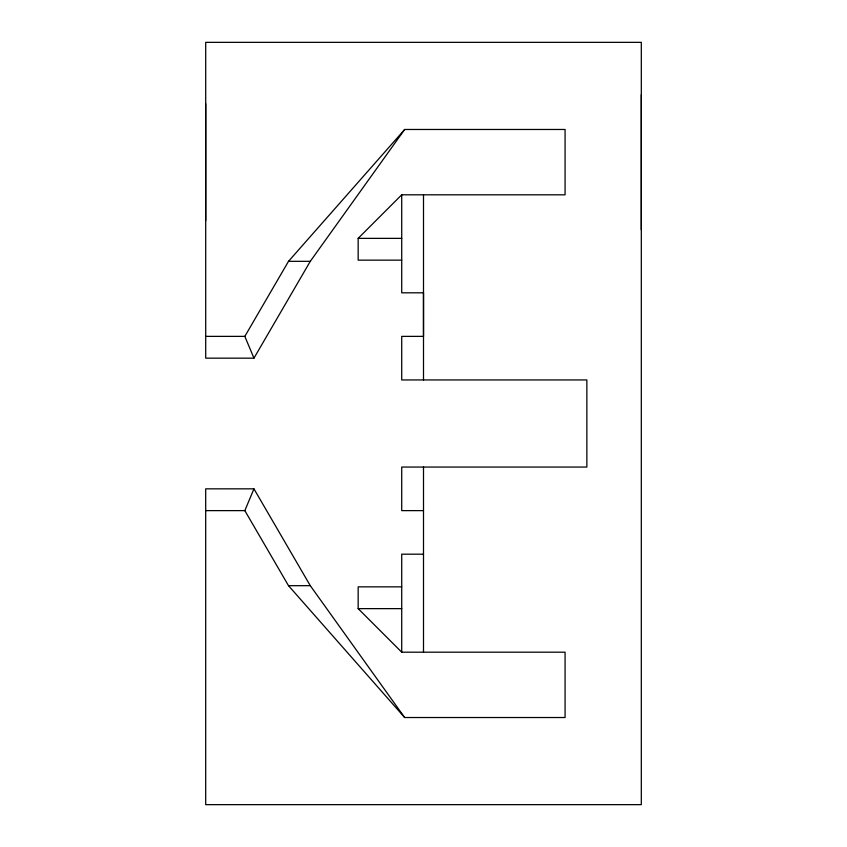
<?xml version="1.0" encoding="UTF-8"?>
<svg xmlns="http://www.w3.org/2000/svg" width="847" height="847" viewBox="0 0 847 847"><rect width="100%" height="100%" fill="white"/><g stroke="black" fill="none" stroke-linecap="round" stroke-linejoin="round"><path stroke-width="1.27" d="M423.5 652.19L423.5 467.057M641.306 229.653L641.306 94.62M401.722 586.855L358.165 586.855L358.165 608.633L401.722 652.19L565.076 652.19L565.076 717.525L404.665 717.525L288.509 585.679L244.836 510.625L253.952 488.835L205.694 488.846L205.705 804.65L641.306 804.65L641.306 42.35L205.705 42.35L205.705 358.165L253.952 358.165L310.288 261.321L404.665 129.475L565.076 129.475L565.076 194.81L401.722 194.81L358.165 238.367L358.165 260.145L401.722 260.145M253.952 358.165L244.836 336.375L288.509 261.321L404.665 129.475M358.165 238.367L401.722 238.367M288.509 261.321L310.288 261.321M205.705 336.375L244.836 336.375M205.705 510.625L244.836 510.625M423.5 510.625L401.722 510.625L401.722 467.057L586.855 467.057L586.855 379.943L401.722 379.943L401.722 336.375L423.5 336.375L423.5 292.818L401.722 292.818L401.722 194.81M423.5 554.182L401.722 554.182L401.722 652.19M288.509 585.679L310.288 585.679L404.665 717.525M358.165 608.633L401.722 608.633M253.952 488.835L310.288 585.679M423.5 194.81L423.5 379.943M205.705 103.673L205.705 220.612"/></g></svg>
